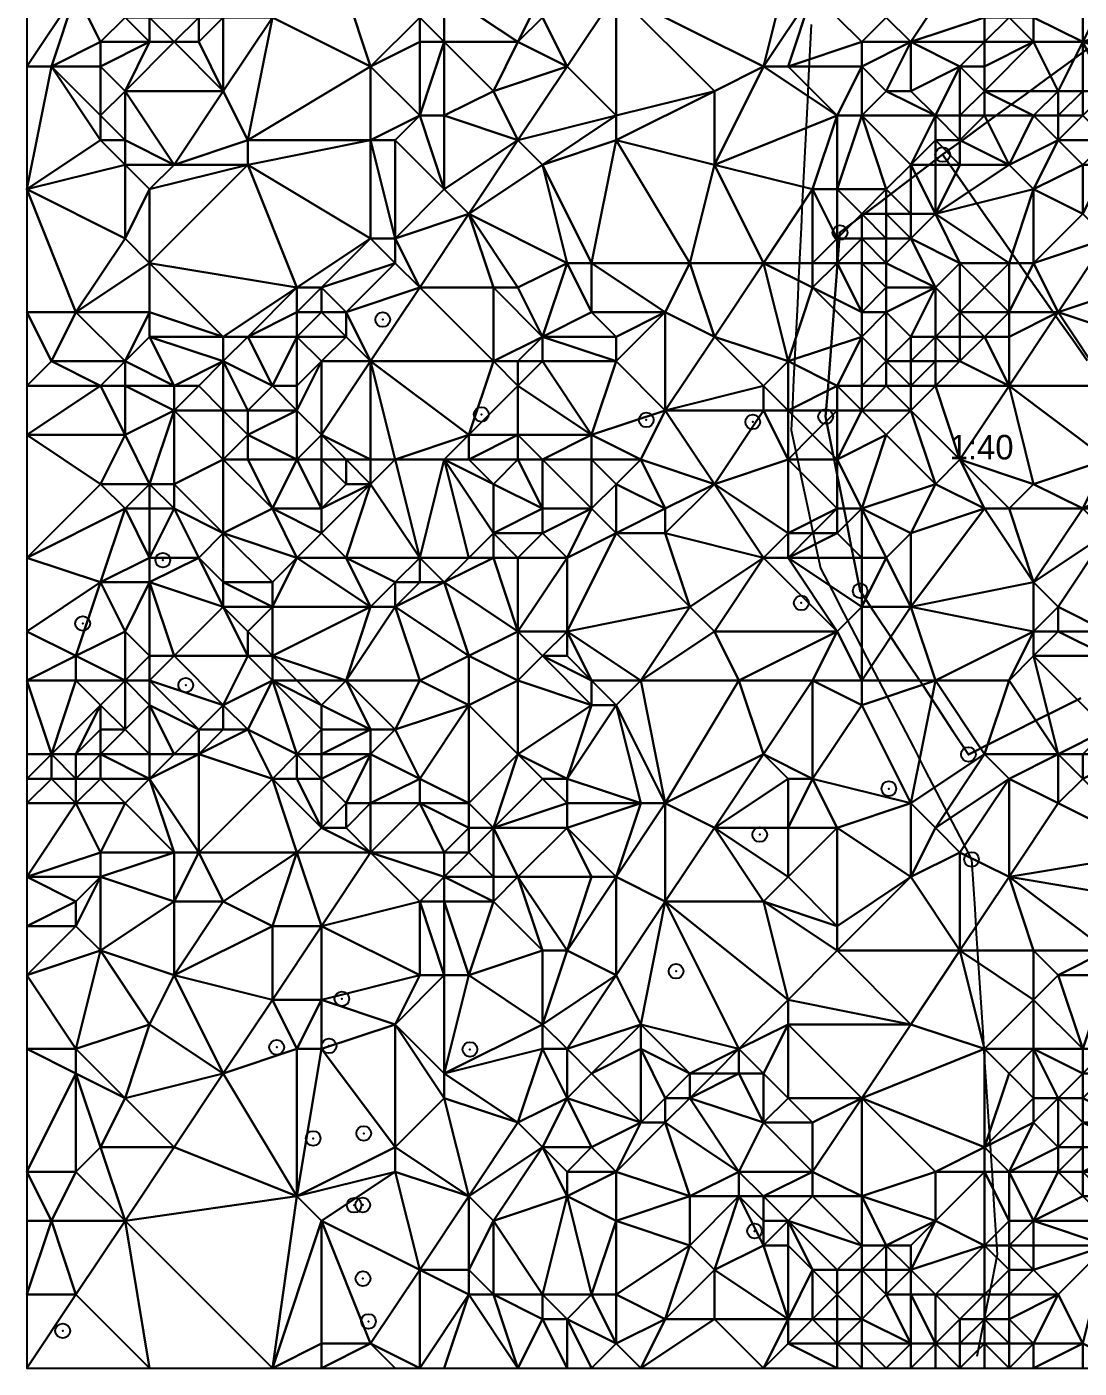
# Model space of a CAD drawing. Header units: metres. Extents: x 305150 to 305680, y 6404300 to 6404580.
# Drawn here: x 305150 to 305235.7, y 6404300 to 6404409.2 of the extents above; entities that cross this region are included whole.
import ezdxf

# ---------------------------------------------------------------- set-up
doc = ezdxf.new("R2010")
doc.units = ezdxf.units.M
for name, color, linetype in [('GRANSPUNKTER', 1, 'Continuous'), ('TERRANG', 8, 'Continuous'), ('TOMTBETECKNINGAR', 3, 'Continuous'), ('TOMTER_1945', 1, 'Continuous')]:
    doc.layers.add(name, color=color, linetype=linetype)

msp = doc.modelspace()

# ---------------------------------------------------------------- linework, layer by layer
at = {"layer": 'GRANSPUNKTER'}
for centre in [(305224.59, 6404398.83, 7.59), (305216.23, 6404392.48, 5.75), (305178.99, 6404385.39, 2.76), (305187.02, 6404377.67, 4.86), (305200.45, 6404377.22, 5.17), (305215.06, 6404377.49, 7.33), (305209.12, 6404377.06, 5.71), (305161.08, 6404365.8, 3.5), (305217.87, 6404363.3, 7.41), (305213.08, 6404362.32, 6.61), (305154.55, 6404360.64, 2.98), (305162.94, 6404355.62, 3.77), (305226.69, 6404349.98, 8.1), (305220.21, 6404347.19, 7.54), (305209.69, 6404343.45, 7.53), (305226.94, 6404341.43, 7.72), (305202.88, 6404332.32, 7.41), (305175.66, 6404330.08, 4.78), (305170.35, 6404326.13, 4.3), (305174.61, 6404326.24, 4.66), (305186.09, 6404325.96, 6.03), (305173.32, 6404318.71, 4.42), (305177.44, 6404319.12, 4.81), (305176.66, 6404313.27, 4.65), (305177.36, 6404313.29, 4.73), (305209.27, 6404311.17, 11.72), (305177.38, 6404307.29, 4.63), (305152.92, 6404303.04, 3.96), (305177.83, 6404303.81, 4.6)]:
    msp.add_circle(centre, 0.6, dxfattribs=at)
for p in [(305224.59, 6404398.83, 7.59), (305216.23, 6404392.48, 5.75), (305178.99, 6404385.39, 2.76), (305187.02, 6404377.67, 4.86), (305200.45, 6404377.22, 5.17), (305209.12, 6404377.06, 5.71), (305215.06, 6404377.49, 7.33), (305161.08, 6404365.8, 3.5), (305217.87, 6404363.3, 7.41), (305213.08, 6404362.32, 6.61), (305154.55, 6404360.64, 2.98), (305162.94, 6404355.62, 3.77), (305226.69, 6404349.98, 8.1), (305220.21, 6404347.19, 7.54), (305209.69, 6404343.45, 7.53), (305226.94, 6404341.43, 7.72), (305202.88, 6404332.32, 7.41), (305175.66, 6404330.08, 4.78), (305170.35, 6404326.13, 4.3), (305174.61, 6404326.24, 4.66), (305186.09, 6404325.96, 6.03), (305177.44, 6404319.12, 4.81), (305173.32, 6404318.71, 4.42), (305176.66, 6404313.27, 4.65), (305177.36, 6404313.29, 4.73), (305209.27, 6404311.17, 11.72), (305177.38, 6404307.29, 4.63), (305177.83, 6404303.81, 4.6), (305152.92, 6404303.04, 3.96)]:
    msp.add_point(p, dxfattribs=at)
at = {"layer": 'TOMTER_1945'}
for points in [[(305213.87, 6404409.41, 3.37), (305213.77, 6404407.34, 3.51), (305213.67, 6404405.28, 3.63), (305213.57, 6404403.22, 3.81), (305213.47, 6404401.15, 3.99), (305213.36, 6404399.09, 4.13), (305213.26, 6404397.03, 4.26), (305213.16, 6404394.96, 4.38), (305213.06, 6404392.9, 4.65), (305212.96, 6404390.84, 4.94), (305212.86, 6404388.77, 5.25), (305212.76, 6404386.71, 5.44), (305212.66, 6404384.64, 5.61), (305212.55, 6404382.58, 5.84), (305212.45, 6404380.52, 6.05), (305212.35, 6404378.45, 6.26), (305212.25, 6404376.39, 6.37), (305212.73, 6404374.14, 6.65), (305213.2, 6404371.9, 6.79), (305213.68, 6404369.65, 6.96), (305214.15, 6404367.41, 7.02), (305214.63, 6404365.16, 6.96), (305215.58, 6404363.33, 6.99), (305216.52, 6404361.51, 7.04), (305217.47, 6404359.68, 7.11), (305218.42, 6404357.86, 7.15), (305219.36, 6404356.03, 7.17), (305220.31, 6404354.21, 7.34), (305221.26, 6404352.38, 7.52), (305222.21, 6404350.56, 7.69), (305223.15, 6404348.73, 7.84), (305224.1, 6404346.91, 7.9), (305225.05, 6404345.08, 7.79), (305225.99, 6404343.26, 7.74), (305226.94, 6404341.43, 7.77), (305227.07, 6404339.42, 7.82), (305227.2, 6404337.41, 7.86), (305227.33, 6404335.4, 7.9), (305227.46, 6404333.38, 7.91), (305227.59, 6404331.37, 8), (305227.72, 6404329.36, 8.12), (305227.85, 6404327.35, 8.24), (305227.98, 6404325.34, 8.39), (305228.12, 6404323.33, 8.57), (305228.25, 6404321.32, 8.76), (305228.38, 6404319.31, 8.95), (305228.51, 6404317.29, 9.2), (305228.64, 6404315.28, 9.37), (305228.77, 6404313.27, 9.53), (305228.9, 6404311.26, 9.71), (305229.03, 6404309.25, 9.85), (305228.61, 6404307.18, 9.97), (305228.2, 6404305.11, 10.14), (305227.78, 6404303.04, 10.34), (305227.37, 6404300.96, 10.52)], [(305235.84, 6404354.57, 9.16), (305234.01, 6404353.65, 8.98), (305232.18, 6404352.73, 8.84), (305230.35, 6404351.82, 8.57), (305228.52, 6404350.9, 8.31), (305226.69, 6404349.98, 8.15), (305225.43, 6404351.88, 8), (305224.17, 6404353.79, 7.85), (305222.91, 6404355.69, 7.66), (305221.65, 6404357.59, 7.57), (305220.39, 6404359.49, 7.51), (305219.13, 6404361.4, 7.47), (305217.87, 6404363.3, 7.46), (305217.47, 6404365.33, 7.58), (305217.07, 6404367.35, 7.67), (305216.67, 6404369.38, 7.71), (305216.26, 6404371.41, 7.7), (305215.86, 6404373.44, 7.66), (305215.46, 6404375.46, 7.54), (305215.06, 6404377.49, 7.38), (305215.23, 6404379.63, 7.28), (305215.39, 6404381.77, 7.11), (305215.56, 6404383.91, 6.92), (305215.73, 6404386.06, 6.66), (305215.9, 6404388.2, 6.5), (305216.06, 6404390.34, 6.22), (305216.23, 6404392.48, 5.8), (305217.9, 6404393.75, 6.56), (305219.57, 6404395.02, 7), (305221.25, 6404396.29, 7.26), (305222.92, 6404397.56, 7.4), (305224.59, 6404398.83, 7.64), (305226.28, 6404400.06, 7.91), (305227.97, 6404401.3, 7.97), (305229.66, 6404402.53, 7.81), (305231.36, 6404403.76, 7.63), (305233.05, 6404405, 7.57), (305234.74, 6404406.23, 7.49), (305236.43, 6404407.46, 7.5)], [(305236.43, 6404407.46, 7.5), (305234.74, 6404406.23, 7.49), (305233.05, 6404405, 7.57), (305231.36, 6404403.76, 7.63), (305229.66, 6404402.53, 7.81), (305227.97, 6404401.3, 7.97), (305226.28, 6404400.06, 7.91), (305224.59, 6404398.83, 7.64), (305225.77, 6404397.15, 8.17), (305226.94, 6404395.47, 8.58), (305228.12, 6404393.8, 8.98), (305229.3, 6404392.12, 9.33), (305230.48, 6404390.44, 9.69), (305231.65, 6404388.76, 9.97), (305232.83, 6404387.08, 10.05), (305234.01, 6404385.4, 10.05), (305235.19, 6404383.73, 9.87), (305236.36, 6404382.05, 9.69)], [(305236.36, 6404382.05, 9.69), (305235.19, 6404383.73, 9.87), (305234.01, 6404385.4, 10.05), (305232.83, 6404387.08, 10.05), (305231.65, 6404388.76, 9.97), (305230.48, 6404390.44, 9.69), (305229.3, 6404392.12, 9.33), (305228.12, 6404393.8, 8.98), (305226.94, 6404395.47, 8.58), (305225.77, 6404397.15, 8.17), (305224.59, 6404398.83, 7.64), (305222.92, 6404397.56, 7.4), (305221.25, 6404396.29, 7.26), (305219.57, 6404395.02, 7), (305217.9, 6404393.75, 6.56), (305216.23, 6404392.48, 5.8), (305216.06, 6404390.34, 6.22), (305215.9, 6404388.2, 6.5), (305215.73, 6404386.06, 6.66), (305215.56, 6404383.91, 6.92), (305215.39, 6404381.77, 7.11), (305215.23, 6404379.63, 7.28), (305215.06, 6404377.49, 7.38), (305215.46, 6404375.46, 7.54), (305215.86, 6404373.44, 7.66), (305216.26, 6404371.41, 7.7), (305216.67, 6404369.38, 7.71), (305217.07, 6404367.35, 7.67), (305217.47, 6404365.33, 7.58), (305217.87, 6404363.3, 7.46), (305219.13, 6404361.4, 7.47), (305220.39, 6404359.49, 7.51), (305221.65, 6404357.59, 7.57), (305222.91, 6404355.69, 7.66), (305224.17, 6404353.79, 7.85), (305225.43, 6404351.88, 8), (305226.69, 6404349.98, 8.15), (305228.52, 6404350.9, 8.31), (305230.35, 6404351.82, 8.57), (305232.18, 6404352.73, 8.84), (305234.01, 6404353.65, 8.98), (305235.84, 6404354.57, 9.16)]]:
    msp.add_polyline3d(points, dxfattribs=at)

# ---------------------------------------------------------------- texts
at = {"layer": 'TOMTBETECKNINGAR'}
msp.add_text('1:40', height=2, dxfattribs=at).set_placement((305225.16, 6404374, 8.88))

# ---------------------------------------------------------------- meshes
at = {"layer": 'TERRANG'}
mesh = msp.add_polyface(dxfattribs=at)
corners = [(305190, 6404418, 2.42), (305184, 6404412, 3.06), (305192, 6404412, 2.45), (305182, 6404420, 3.04), (305202, 6404426, 1.15), (305198, 6404424, 2.27), (305202, 6404424, 1.57), (305184, 6404424, 3.04), (305190, 6404424, 2.5), (305178, 6404416, 2.99), (305198, 6404412, 2.6), (305194, 6404406, 2.39), (305198, 6404402, 2.96), (305196, 6404424, 2.41), (305198, 6404422, 2.52), (305192, 6404398, 2.3), (305186, 6404394, 2.15), (305194, 6404390, 3.17), (305182, 6404410, 3.15), (305184, 6404408, 3.07), (305182, 6404408, 3.04), (305178, 6404406, 2.33), (305190, 6404408, 2.44), (305188, 6404404, 2.3), (305198, 6404416, 2.4), (305190, 6404400, 2.22), (305184, 6404396, 1.94), (305198, 6404400, 3.01), (305196, 6404390, 3.35), (305204, 6404390, 3.78), (305206, 6404398, 3.7), (305180, 6404400, 1.91), (305180, 6404392, 1.79), (305192, 6404410, 2.41), (305202, 6404418, 2.27), (305202, 6404422, 1.97), (305184, 6404402, 2.12), (305210, 6404406, 3.25), (305206, 6404404, 3.24), (305212, 6404414, 2.86), (305182, 6404402, 2.07), (305206, 6404424, 1.69), (305178, 6404422, 2.82), (305182, 6404426, 2.88), (305178, 6404400, 1.83)]
mesh.append_faces([[corners[k] for k in face] for face in [(0, 1, 2), (1, 0, 3), (4, 5, 6), (0, 7, 3), (7, 0, 8), (9, 1, 3), (10, 11, 12), (5, 13, 14), (0, 13, 8), (14, 13, 0), (15, 16, 17), (9, 18, 1), (19, 18, 20), (18, 19, 1), (18, 21, 20), (11, 22, 23), (22, 19, 23), (1, 22, 2), (19, 22, 1), (24, 14, 0), (24, 0, 2), (10, 24, 2), (25, 11, 23), (25, 26, 16), (15, 25, 16), (15, 27, 12), (27, 15, 28), (27, 29, 30), (31, 32, 26), (26, 32, 16), (22, 33, 2), (33, 22, 11), (33, 10, 2), (10, 33, 11), (34, 24, 10), (34, 35, 14), (24, 34, 14), (36, 25, 23), (25, 36, 26), (19, 36, 23), (37, 38, 30), (38, 10, 12), (38, 37, 10), (37, 39, 10), (39, 34, 10), (21, 40, 20), (35, 41, 6), (34, 41, 35), (39, 41, 34), (42, 7, 43), (7, 42, 3), (25, 15, 12), (11, 25, 12), (35, 5, 14), (5, 35, 6), (27, 38, 12), (38, 27, 30), (40, 36, 19), (40, 19, 20), (31, 40, 44), (40, 31, 26), (36, 40, 26)]])
mesh = msp.add_polyface(dxfattribs=at)
corners = [(305222, 6404398, 6.97), (305224, 6404398, 7.58), (305224, 6404400, 7.29), (305216, 6404402, 4.04), (305206, 6404398, 3.7), (305214, 6404396, 4.32), (305220, 6404396, 6.78), (305218, 6404394, 6.5), (305220, 6404394, 7.61), (305222, 6404394, 8.26), (305228, 6404402, 7.86), (305226, 6404400, 7.84), (305230, 6404398, 8.4), (305226, 6404398, 8.01), (305210, 6404390, 4.39), (305216, 6404392, 5.71), (305216, 6404396, 4.89), (305224, 6404394, 8.47), (305226, 6404414, 5.01), (305220, 6404410, 4.03), (305222, 6404408, 4.68), (305214, 6404412, 3.15), (305218, 6404418, 3.18), (305210, 6404406, 3.25), (305218, 6404402, 4.53), (305222, 6404416, 3.9), (305224, 6404416, 4.3), (305230, 6404420, 4.98), (305220, 6404404, 4.8), (305222, 6404404, 5.57), (305218, 6404408, 3.89), (305212, 6404414, 2.86), (305226, 6404406, 6.6), (305228, 6404404, 7.47), (305228, 6404406, 7.15), (305218, 6404406, 4), (305212, 6404406, 3.36), (305226, 6404402, 7.55), (305228, 6404410, 6.5), (305230, 6404412, 6.47), (305224, 6404402, 6.93), (305228, 6404408, 6.9), (305220, 6404392, 8.25), (305222, 6404392, 8.65)]
mesh.append_faces([[corners[k] for k in face] for face in [(0, 1, 2), (3, 4, 5), (6, 7, 8), (9, 6, 8), (9, 0, 6), (10, 11, 12), (11, 13, 12), (4, 14, 5), (15, 16, 5), (7, 16, 15), (16, 7, 6), (16, 3, 5), (13, 17, 12), (17, 13, 1), (18, 19, 20), (21, 19, 22), (3, 23, 4), (0, 24, 6), (24, 16, 6), (16, 24, 3), (19, 25, 22), (25, 19, 18), (26, 18, 27), (26, 25, 18), (28, 29, 20), (19, 30, 20), (30, 19, 21), (31, 23, 21), (31, 21, 22), (32, 33, 34), (29, 32, 20), (35, 24, 28), (24, 35, 3), (35, 28, 20), (30, 35, 20), (23, 36, 21), (36, 30, 21), (36, 35, 30), (36, 23, 3), (35, 36, 3), (37, 11, 10), (33, 37, 10), (32, 37, 33), (38, 18, 20), (38, 39, 18), (40, 32, 29), (40, 37, 32), (41, 32, 34), (7, 42, 8), (13, 11, 2), (1, 13, 2), (0, 17, 1), (9, 17, 0), (43, 9, 8), (40, 24, 0), (40, 0, 2), (24, 40, 28), (40, 29, 28), (11, 40, 2), (37, 40, 11), (41, 38, 20), (32, 41, 20)]])
mesh = msp.add_polyface(dxfattribs=at)
corners = [(305232, 6404408, 7.3), (305234, 6404404, 7.61), (305236, 6404408, 7.32), (305240, 6404402, 9.78), (305240, 6404400, 10.34), (305242, 6404402, 10.28), (305234, 6404400, 8.53), (305236, 6404402, 8.3), (305234, 6404402, 7.93), (305232, 6404402, 7.87), (305228, 6404402, 7.86), (305230, 6404398, 8.4), (305242, 6404398, 10.58), (305238, 6404398, 10.36), (305238, 6404400, 9.91), (305236, 6404398, 9.93), (305232, 6404396, 9.04), (305238, 6404392, 10.58), (305236, 6404412, 6.53), (305238, 6404412, 6.76), (305238, 6404416, 6.27), (305244, 6404414, 7.44), (305238, 6404404, 8.15), (305236, 6404404, 7.76), (305236, 6404394, 10.35), (305224, 6404394, 8.47), (305246, 6404418, 7.17), (305228, 6404404, 7.47), (305244, 6404402, 10.39), (305242, 6404410, 7.76), (305232, 6404410, 7), (305226, 6404414, 5.01), (305230, 6404414, 6.03), (305230, 6404420, 4.98), (305230, 6404412, 6.47), (305230, 6404410, 6.92), (305228, 6404410, 6.5), (305242, 6404404, 9.54), (305228, 6404408, 6.9), (305228, 6404406, 7.15), (305242, 6404406, 8.47), (305244, 6404406, 8.57), (305242, 6404408, 7.94), (305244, 6404404, 9.71)]
mesh.append_faces([[corners[k] for k in face] for face in [(0, 1, 2), (3, 4, 5), (6, 7, 8), (9, 6, 8), (9, 10, 11), (6, 9, 11), (1, 9, 8), (12, 4, 13), (4, 12, 5), (4, 14, 13), (14, 15, 13), (14, 4, 3), (16, 15, 6), (16, 6, 11), (17, 12, 13), (18, 19, 20), (19, 21, 20), (19, 18, 2), (22, 23, 7), (1, 23, 2), (23, 22, 2), (16, 24, 15), (15, 24, 13), (24, 17, 13), (25, 16, 11), (21, 26, 20), (9, 27, 10), (12, 28, 5), (19, 29, 21), (30, 0, 2), (18, 30, 2), (31, 32, 33), (34, 32, 31), (33, 32, 20), (32, 18, 20), (35, 30, 34), (30, 35, 0), (36, 35, 34), (37, 22, 3), (37, 3, 5), (36, 38, 35), (38, 39, 0), (35, 38, 0), (37, 40, 22), (40, 41, 42), (15, 14, 6), (14, 7, 6), (14, 22, 7), (22, 14, 3), (7, 23, 8), (23, 1, 8), (27, 9, 1), (27, 1, 0), (39, 27, 0), (42, 29, 2), (29, 19, 2), (30, 32, 34), (32, 30, 18), (28, 37, 5), (40, 42, 2), (22, 40, 2), (40, 37, 43)]])
mesh = msp.add_polyface(dxfattribs=at)
corners = [(305156, 6404402, 0.07), (305156, 6404400), (305158, 6404400, 0.03), (305150, 6404406), (305154, 6404412), (305150, 6404416), (305158, 6404398), (305150, 6404396), (305158, 6404392), (305160, 6404396, 0.01), (305156, 6404414), (305158, 6404410, 1.2), (305156, 6404406, 0.78), (305152, 6404406, 0), (305158, 6404404, 0.68), (305162, 6404398, 0.35), (305168, 6404414, 1.51), (305170, 6404410, 1.84), (305174, 6404416, 2.66), (305156, 6404408, 0.88), (305160, 6404408, 1.44), (305168, 6404398, 0.93), (305168, 6404400, 0.99), (305178, 6404400, 1.83), (305178, 6404392, 1.67), (305166, 6404404, 1.09), (305178, 6404406, 2.33), (305164, 6404410, 1.74), (305166, 6404410, 1.78), (305166, 6404414, 1.31), (305164, 6404408, 1.64), (305162, 6404412, 1.48), (305162, 6404408, 1.56), (305176, 6404412, 2.74), (305182, 6404410, 3.15), (305178, 6404416, 2.99), (305160, 6404410, 1.49), (305160, 6404412, 1.25), (305162, 6404418), (305160, 6404390), (305180, 6404392, 1.79), (305180, 6404400, 1.91), (305182, 6404402, 2.07)]
mesh.append_faces([[corners[k] for k in face] for face in [(0, 1, 2), (3, 4, 5), (6, 1, 7), (8, 6, 7), (9, 6, 8), (1, 6, 2), (4, 10, 5), (10, 4, 11), (12, 13, 0), (13, 4, 3), (14, 0, 2), (14, 12, 0), (15, 14, 2), (6, 15, 2), (15, 6, 9), (16, 17, 18), (13, 19, 4), (19, 13, 12), (4, 19, 11), (14, 20, 12), (20, 19, 12), (19, 20, 11), (15, 21, 22), (23, 21, 24), (21, 23, 22), (17, 25, 22), (25, 15, 22), (15, 25, 14), (23, 26, 22), (26, 17, 22), (27, 28, 29), (16, 28, 17), (28, 16, 29), (28, 27, 30), (25, 28, 30), (28, 25, 17), (31, 27, 29), (27, 32, 30), (32, 20, 14), (25, 32, 14), (32, 25, 30), (33, 34, 35), (34, 33, 26), (17, 33, 18), (26, 33, 17), (20, 36, 11), (32, 36, 20), (37, 10, 11), (37, 36, 31), (36, 37, 11), (37, 31, 38), (13, 3, 7), (1, 13, 7), (13, 1, 0), (21, 15, 9), (21, 9, 39), (40, 41, 23), (40, 23, 24), (31, 36, 27), (36, 32, 27), (42, 26, 23)]])
mesh = msp.add_polyface(dxfattribs=at)
corners = [(305216, 6404392, 5.71), (305214, 6404396, 4.32), (305214, 6404390, 5.23), (305218, 6404394, 6.5), (305218, 6404392, 7.17), (305210, 6404390, 4.39), (305204, 6404390, 3.78), (305206, 6404398, 3.7), (305206, 6404384, 4.56), (305216, 6404390, 6.21), (305196, 6404390, 3.35), (305192, 6404398, 2.3), (305194, 6404390, 3.17), (305200, 6404374, 5.5), (305196, 6404376, 5.44), (305196, 6404374, 5.65), (305212, 6404382, 5.64), (305196, 6404386, 4.31), (305202, 6404386, 4.13), (305198, 6404384, 4.66), (305198, 6404382, 4.94), (305202, 6404378, 5.04), (305206, 6404372, 5.99), (305218, 6404386, 7.82), (305218, 6404390, 7.55), (305216, 6404378, 7.64), (305216, 6404374, 7.66), (305218, 6404378, 7.97), (305214, 6404376, 7.06), (305212, 6404374, 6.36), (305198, 6404400, 3.01), (305198, 6404372, 5.96), (305192, 6404382, 5.28), (305210, 6404378, 5.68), (305214, 6404388, 5.57), (305218, 6404384, 7.91), (305216, 6404380, 7.49), (305218, 6404380, 8.03), (305210, 6404380, 5.47), (305190, 6404380, 5.39), (305212, 6404378, 6.12), (305190, 6404376, 5.29), (305216, 6404370, 7.59), (305192, 6404370, 6.66), (305192, 6404374, 5.66), (305190, 6404374, 5.49), (305192, 6404384, 4.72), (305190, 6404388, 3.11), (305196, 6404370, 6.58)]
mesh.append_faces([[corners[k] for k in face] for face in [(0, 1, 2), (3, 0, 4), (1, 5, 2), (6, 5, 7), (8, 5, 6), (9, 0, 2), (10, 11, 12), (13, 14, 15), (16, 5, 8), (17, 10, 12), (18, 8, 6), (10, 18, 6), (17, 18, 10), (18, 17, 19), (18, 19, 20), (21, 13, 22), (21, 18, 20), (18, 21, 8), (14, 21, 20), (21, 14, 13), (9, 23, 24), (25, 26, 27), (26, 25, 28), (29, 26, 28), (30, 10, 6), (31, 13, 15), (32, 14, 20), (29, 33, 22), (33, 21, 22), (34, 9, 2), (34, 23, 9), (5, 34, 2), (16, 34, 5), (35, 34, 16), (34, 35, 23), (35, 36, 37), (36, 35, 16), (38, 16, 8), (21, 38, 8), (33, 38, 21), (32, 39, 14), (25, 40, 28), (40, 36, 16), (36, 40, 25), (40, 38, 33), (38, 40, 16), (40, 29, 28), (40, 33, 29), (39, 41, 14), (42, 26, 29), (43, 44, 45), (14, 44, 15), (41, 44, 14), (9, 24, 4), (0, 9, 4), (36, 25, 27), (17, 46, 19), (19, 46, 20), (46, 32, 20), (46, 17, 12), (47, 46, 12), (44, 48, 15)]])
mesh = msp.add_polyface(dxfattribs=at)
corners = [(305156, 6404372, 1.25), (305150, 6404376, 0.67), (305150, 6404366, 2.5), (305150, 6404380, 0.1), (305156, 6404380, 0.02), (305158, 6404376, 0.65), (305160, 6404396, 0.01), (305158, 6404392), (305160, 6404390), (305158, 6404380, 0.13), (305162, 6404378, 0.84), (305150, 6404386), (305154, 6404386), (305150, 6404396), (305166, 6404384, 0.68), (305172, 6404388, 1.22), (305172, 6404374, 4.21), (305168, 6404374, 3.79), (305170, 6404370, 5.33), (305158, 6404382), (305168, 6404398, 0.93), (305160, 6404386), (305160, 6404384), (305152, 6404382), (305162, 6404380, 0.55), (305168, 6404384, 0.98), (305166, 6404374, 3.28), (305166, 6404378, 2.32), (305172, 6404386, 1.34), (305172, 6404384, 1.87), (305168, 6404376, 3.4), (305172, 6404378, 3.71), (305164, 6404380, 0.94), (305170, 6404380, 3), (305172, 6404380, 3.36), (305162, 6404372, 2.17), (305168, 6404378, 3), (305158, 6404370, 1.8), (305160, 6404372, 1.6), (305160, 6404370, 2.11), (305166, 6404382, 0.95), (305166, 6404368, 4.96), (305162, 6404370, 2.72)]
mesh.append_faces([[corners[k] for k in face] for face in [(0, 1, 2), (3, 1, 4), (1, 5, 4), (5, 1, 0), (6, 7, 8), (5, 9, 4), (9, 5, 10), (11, 12, 13), (12, 7, 13), (7, 12, 8), (14, 15, 8), (16, 17, 18), (9, 19, 4), (15, 20, 8), (12, 21, 8), (21, 14, 8), (14, 21, 22), (23, 11, 3), (23, 12, 11), (23, 3, 4), (24, 9, 10), (24, 19, 9), (19, 24, 22), (14, 25, 15), (26, 27, 10), (25, 28, 15), (29, 28, 25), (30, 16, 31), (16, 30, 17), (30, 26, 17), (26, 30, 27), (32, 24, 10), (27, 32, 10), (33, 29, 25), (33, 34, 29), (34, 33, 31), (35, 26, 10), (30, 36, 27), (36, 30, 31), (33, 36, 31), (37, 38, 0), (38, 5, 0), (39, 38, 37), (40, 25, 14), (40, 32, 27), (40, 33, 25), (40, 36, 33), (36, 40, 27), (21, 19, 22), (19, 21, 12), (23, 19, 12), (19, 23, 4), (26, 41, 18), (17, 26, 18), (26, 35, 41), (35, 38, 42), (38, 39, 42), (5, 38, 10), (38, 35, 10), (24, 40, 22), (40, 14, 22), (32, 40, 24)]])
mesh = msp.add_polyface(dxfattribs=at)
corners = [(305174, 6404370, 5.62), (305172, 6404374, 4.21), (305170, 6404370, 5.33), (305188, 6404388, 2.96), (305186, 6404394, 2.15), (305182, 6404388, 2.55), (305168, 6404398, 0.93), (305172, 6404388, 1.22), (305178, 6404392, 1.67), (305180, 6404390, 1.94), (305176, 6404386, 2.12), (305174, 6404388, 1.46), (305174, 6404386, 1.72), (305190, 6404388, 3.11), (305194, 6404390, 3.17), (305188, 6404382, 4.95), (305180, 6404392, 1.79), (305174, 6404376, 4.02), (305172, 6404378, 3.71), (305192, 6404382, 5.28), (305192, 6404384, 4.72), (305190, 6404382, 5.2), (305178, 6404382, 3.5), (305172, 6404386, 1.34), (305172, 6404384, 1.87), (305190, 6404380, 5.39), (305174, 6404374, 4.27), (305176, 6404372, 4.88), (305178, 6404372, 4.9), (305182, 6404366, 7.63), (305180, 6404374, 4.42), (305172, 6404380, 3.36), (305174, 6404382, 3.09), (305188, 6404372, 5.65), (305192, 6404370, 6.66), (305190, 6404374, 5.49), (305178, 6404374, 4.33), (305176, 6404384, 2.78), (305186, 6404376, 4.7), (305190, 6404376, 5.29), (305192, 6404374, 5.66), (305176, 6404374, 4.31), (305184, 6404374, 4.68), (305188, 6404368, 6.81), (305186, 6404374, 4.91)]
mesh.append_faces([[corners[k] for k in face] for face in [(0, 1, 2), (3, 4, 5), (6, 7, 8), (9, 10, 5), (10, 11, 12), (7, 11, 8), (4, 13, 14), (3, 13, 4), (15, 3, 5), (9, 16, 8), (4, 16, 5), (16, 9, 5), (1, 17, 18), (19, 20, 21), (10, 22, 5), (22, 15, 5), (23, 24, 12), (15, 25, 21), (25, 19, 21), (26, 17, 1), (27, 26, 0), (26, 1, 0), (28, 29, 30), (31, 32, 24), (22, 32, 17), (33, 34, 35), (36, 28, 30), (22, 36, 30), (36, 22, 17), (37, 10, 12), (37, 22, 10), (37, 32, 22), (38, 22, 30), (22, 38, 15), (38, 25, 15), (38, 39, 25), (40, 39, 35), (26, 41, 17), (41, 36, 17), (41, 26, 27), (42, 38, 30), (29, 42, 30), (33, 42, 43), (44, 42, 33), (42, 44, 38), (44, 33, 35), (9, 11, 10), (11, 9, 8), (20, 13, 3), (20, 15, 21), (15, 20, 3), (23, 11, 7), (11, 23, 12), (28, 27, 0), (32, 31, 18), (17, 32, 18), (32, 37, 24), (24, 37, 12), (28, 41, 27), (36, 41, 28), (38, 44, 39), (39, 44, 35)]])
mesh = msp.add_polyface(dxfattribs=at)
corners = [(305234, 6404386, 10.05), (305230, 6404380, 9.63), (305238, 6404380, 9.42), (305238, 6404392, 10.58), (305240, 6404388, 10.56), (305232, 6404390, 9.85), (305220, 6404382, 8.8), (305218, 6404380, 8.03), (305220, 6404380, 8.65), (305240, 6404380, 9.35), (305240, 6404384, 9.84), (305236, 6404394, 10.35), (305232, 6404396, 9.04), (305228, 6404388, 9.8), (305230, 6404390, 9.65), (305226, 6404390, 9.04), (305230, 6404384, 10.04), (305228, 6404384, 10.13), (305224, 6404394, 8.47), (305230, 6404386, 10.07), (305222, 6404380, 9.28), (305222, 6404378, 8.78), (305224, 6404380, 9.62), (305222, 6404382, 9.56), (305222, 6404384, 9.51), (305218, 6404384, 7.91), (305220, 6404388, 8.54), (305220, 6404390, 8.49), (305218, 6404390, 7.55), (305218, 6404386, 7.82), (305224, 6404388, 9.13), (305222, 6404392, 8.65), (305222, 6404394, 8.26), (305220, 6404392, 8.25), (305226, 6404386, 10.01), (305226, 6404384, 10.2), (305220, 6404386, 8.61), (305224, 6404384, 10.03), (305226, 6404382, 10.03), (305224, 6404382, 9.96), (305218, 6404394, 6.5), (305218, 6404392, 7.17), (305216, 6404380, 7.49), (305218, 6404378, 7.97), (305220, 6404394, 7.61)]
mesh.append_faces([[corners[k] for k in face] for face in [(0, 1, 2), (3, 0, 4), (0, 3, 5), (6, 7, 8), (9, 10, 2), (0, 10, 4), (10, 0, 2), (11, 12, 5), (3, 11, 5), (13, 14, 15), (12, 14, 5), (1, 16, 17), (0, 16, 1), (18, 14, 12), (14, 18, 15), (14, 19, 5), (19, 0, 5), (19, 14, 13), (19, 16, 0), (16, 19, 17), (20, 21, 22), (23, 24, 6), (6, 25, 7), (26, 27, 28), (29, 26, 28), (27, 26, 30), (31, 30, 15), (18, 31, 15), (31, 18, 32), (31, 27, 30), (27, 31, 33), (34, 35, 17), (36, 24, 30), (26, 36, 30), (36, 26, 29), (25, 36, 29), (34, 37, 35), (37, 34, 30), (24, 37, 30), (38, 22, 1), (38, 1, 17), (35, 38, 17), (38, 39, 22), (33, 40, 41), (27, 33, 41), (28, 27, 41), (20, 23, 6), (20, 6, 8), (42, 43, 7), (33, 31, 44), (34, 19, 13), (19, 34, 17), (34, 13, 15), (30, 34, 15), (20, 39, 23), (39, 20, 22), (36, 25, 6), (24, 36, 6), (39, 37, 23), (37, 24, 23), (38, 37, 39), (37, 38, 35)]])
mesh = msp.add_polyface(dxfattribs=at)
corners = [(305230, 6404380, 9.63), (305226, 6404374, 8.41), (305232, 6404372, 8.72), (305224, 6404356, 7.75), (305218, 6404354, 6.98), (305222, 6404346, 7.73), (305228, 6404350, 8.21), (305218, 6404356, 6.93), (305238, 6404368, 9.31), (305236, 6404370, 9.22), (305232, 6404364, 8.16), (305224, 6404380, 9.62), (305242, 6404358, 9.44), (305238, 6404360, 9.1), (305238, 6404358, 9.21), (305218, 6404380, 8.03), (305218, 6404378, 7.97), (305220, 6404380, 8.65), (305230, 6404370, 8.18), (305228, 6404370, 8.03), (305222, 6404362, 7.83), (305232, 6404360, 8.16), (305238, 6404374, 9.58), (305238, 6404380, 9.42), (305222, 6404378, 8.78), (305216, 6404374, 7.66), (305220, 6404376, 8.06), (305218, 6404362, 7.31), (305234, 6404362, 8.29), (305238, 6404352, 9.63), (305232, 6404358, 8.27), (305234, 6404350, 9.24), (305222, 6404380, 9.28), (305222, 6404368, 7.99), (305236, 6404350, 9.62), (305240, 6404350, 10.11), (305230, 6404356, 8.24), (305234, 6404360, 8.32), (305240, 6404370, 9.47), (305224, 6404372, 8.06), (305240, 6404372, 9.55), (305240, 6404374, 9.54), (305218, 6404370, 7.89), (305220, 6404366, 7.9), (305218, 6404366, 7.72)]
mesh.append_faces([[corners[k] for k in face] for face in [(0, 1, 2), (3, 4, 5), (6, 3, 5), (4, 3, 7), (8, 9, 10), (0, 11, 1), (12, 13, 14), (15, 16, 17), (18, 19, 10), (9, 18, 10), (18, 9, 2), (3, 20, 7), (19, 20, 10), (20, 21, 10), (21, 20, 3), (9, 22, 2), (22, 0, 2), (0, 22, 23), (11, 24, 1), (16, 25, 26), (20, 27, 7), (21, 28, 10), (28, 8, 10), (28, 13, 8), (29, 12, 14), (30, 29, 14), (29, 30, 31), (24, 32, 17), (33, 20, 19), (29, 34, 35), (34, 29, 31), (31, 36, 6), (30, 36, 31), (36, 3, 6), (36, 30, 21), (36, 21, 3), (28, 37, 13), (13, 37, 14), (37, 28, 21), (30, 37, 21), (37, 30, 14), (38, 9, 8), (39, 19, 1), (39, 33, 19), (40, 41, 22), (40, 22, 9), (38, 40, 9), (42, 39, 26), (25, 42, 26), (39, 42, 33), (43, 27, 20), (43, 44, 27), (33, 43, 20), (42, 43, 33), (43, 42, 44), (19, 18, 1), (1, 18, 2), (24, 16, 26), (16, 24, 17), (22, 41, 23), (39, 24, 26), (24, 39, 1)]])
mesh = msp.add_polyface(dxfattribs=at)
corners = [(305174, 6404352, 6.07), (305178, 6404352, 7.04), (305174, 6404354, 6.74), (305186, 6404354, 7.81), (305190, 6404350, 6.92), (305190, 6404356, 8.17), (305170, 6404362, 6.87), (305172, 6404366, 6.68), (305170, 6404364, 6.74), (305176, 6404356, 7.42), (305172, 6404356, 6.74), (305180, 6404352, 7.2), (305178, 6404350, 6.48), (305182, 6404348, 6.08), (305182, 6404356, 8.02), (305186, 6404358, 8.3), (305180, 6404362, 7.99), (305184, 6404364, 8.07), (305170, 6404358, 6.66), (305168, 6404360, 6.42), (305174, 6404368, 6.34), (305176, 6404366, 7.05), (305170, 6404370, 5.33), (305174, 6404370, 5.62), (305172, 6404350, 4.64), (305174, 6404350, 5.26), (305168, 6404352, 4.26), (305170, 6404348, 4.16), (305190, 6404360, 8.23), (305188, 6404366, 7.45), (305190, 6404366, 7.39), (305188, 6404368, 6.81), (305192, 6404368, 7.03), (305170, 6404356, 6.23), (305168, 6404358, 6.16), (305182, 6404366, 7.63), (305182, 6404364, 8.01), (305192, 6404358, 8.21), (305186, 6404366, 7.58), (305178, 6404372, 4.9), (305178, 6404362, 7.78), (305180, 6404364, 7.86), (305192, 6404370, 6.66), (305188, 6404372, 5.65), (305184, 6404374, 4.68), (305166, 6404364, 5.73), (305166, 6404368, 4.96)]
mesh.append_faces([[corners[k] for k in face] for face in [(0, 1, 2), (3, 4, 5), (6, 7, 8), (1, 9, 2), (9, 10, 2), (11, 1, 12), (3, 11, 13), (11, 3, 14), (15, 3, 5), (3, 15, 14), (15, 16, 14), (16, 15, 17), (18, 6, 19), (20, 7, 21), (7, 20, 22), (20, 23, 22), (0, 24, 25), (24, 26, 27), (28, 15, 5), (15, 28, 17), (29, 30, 31), (28, 29, 17), (29, 28, 30), (30, 32, 31), (33, 18, 34), (18, 33, 10), (35, 36, 17), (36, 16, 17), (37, 28, 5), (38, 35, 17), (29, 38, 17), (38, 29, 31), (35, 39, 21), (40, 41, 21), (16, 41, 40), (41, 35, 21), (41, 36, 35), (36, 41, 16), (42, 43, 31), (32, 42, 31), (38, 44, 35), (44, 38, 31), (1, 0, 25), (1, 25, 12), (6, 8, 45), (7, 6, 40), (7, 40, 21), (7, 46, 8), (46, 7, 22), (11, 9, 1), (9, 11, 14), (9, 16, 40), (16, 9, 14), (18, 9, 40), (6, 18, 40), (9, 18, 10), (33, 24, 0), (10, 33, 2), (33, 0, 2), (24, 33, 26), (20, 39, 23), (39, 20, 21)]])
mesh = msp.add_polyface(dxfattribs=at)
corners = [(305216, 6404360, 6.79), (305214, 6404356, 6.86), (305218, 6404356, 6.93), (305218, 6404354, 6.98), (305214, 6404348, 7.06), (305208, 6404356, 6.99), (305210, 6404350, 7.02), (305200, 6404356, 7.29), (305206, 6404360, 6.7), (305202, 6404346, 7.49), (305198, 6404354, 7.35), (305204, 6404362, 6.67), (305194, 6404360, 7.86), (305206, 6404372, 5.99), (305200, 6404374, 5.5), (305202, 6404370, 6.05), (305196, 6404354, 7.37), (305194, 6404348, 6.9), (305210, 6404366, 6.34), (305198, 6404368, 6.67), (305190, 6404350, 6.92), (305190, 6404356, 8.17), (305218, 6404362, 7.31), (305212, 6404366, 6.44), (305196, 6404356, 7.48), (305212, 6404368, 6.44), (305214, 6404368, 6.86), (305212, 6404374, 6.36), (305202, 6404368, 6.26), (305198, 6404372, 5.96), (305194, 6404358, 7.94), (305218, 6404366, 7.72), (305192, 6404358, 8.21), (305190, 6404360, 8.23), (305194, 6404366, 7.11), (305192, 6404368, 7.03), (305190, 6404366, 7.39), (305196, 6404370, 6.58), (305196, 6404374, 5.65), (305192, 6404370, 6.66), (305216, 6404370, 7.59), (305218, 6404370, 7.89), (305216, 6404374, 7.66), (305216, 6404368, 7.48), (305192, 6404374, 5.66)]
mesh.append_faces([[corners[k] for k in face] for face in [(0, 1, 2), (1, 3, 2), (4, 3, 1), (5, 6, 1), (6, 4, 1), (7, 5, 8), (9, 7, 10), (9, 6, 5), (7, 9, 5), (11, 7, 8), (11, 12, 7), (13, 14, 15), (16, 17, 10), (18, 11, 8), (19, 12, 11), (20, 16, 21), (16, 20, 17), (22, 0, 2), (0, 22, 23), (12, 24, 7), (7, 24, 10), (24, 16, 10), (25, 18, 23), (26, 25, 23), (25, 27, 13), (18, 25, 13), (19, 28, 15), (28, 19, 11), (18, 28, 11), (28, 13, 15), (28, 18, 13), (14, 29, 15), (29, 19, 15), (30, 24, 12), (22, 31, 23), (32, 30, 12), (33, 32, 12), (19, 34, 12), (34, 35, 36), (29, 37, 19), (37, 34, 19), (34, 37, 35), (37, 29, 38), (37, 39, 35), (40, 41, 42), (41, 43, 31), (40, 43, 41), (43, 40, 26), (0, 5, 1), (5, 0, 8), (0, 18, 8), (18, 0, 23), (24, 32, 16), (16, 32, 21), (30, 32, 24), (33, 34, 36), (34, 33, 12), (40, 25, 26), (25, 40, 27), (44, 39, 37), (31, 43, 23), (43, 26, 23)]])
mesh = msp.add_polyface(dxfattribs=at)
corners = [(305150, 6404360, 2.96), (305156, 6404364, 2.73), (305150, 6404366, 2.5), (305160, 6404366, 3.05), (305160, 6404364, 3.22), (305164, 6404366, 4.67), (305166, 6404362, 5.81), (305162, 6404358, 3.62), (305166, 6404364, 5.73), (305166, 6404368, 4.96), (305170, 6404364, 6.74), (305170, 6404362, 6.87), (305168, 6404360, 6.42), (305166, 6404354, 4.17), (305164, 6404352, 3.73), (305166, 6404352, 3.91), (305168, 6404358, 6.16), (305162, 6404370, 2.72), (305164, 6404350, 3.77), (305168, 6404352, 4.26), (305152, 6404350, 5.84), (305150, 6404356, 3.96), (305150, 6404350, 5.85), (305154, 6404356, 3.58), (305158, 6404360, 3.09), (305170, 6404358, 6.66), (305158, 6404370, 1.8), (305162, 6404350, 3.76), (305160, 6404354, 3.55), (305160, 6404350, 3.94), (305156, 6404350, 5.21), (305156, 6404352, 4.47), (305154, 6404350, 5.69), (305156, 6404354, 3.84), (305158, 6404356, 3.39), (305160, 6404356, 3.42), (305154, 6404358, 3.19), (305170, 6404356, 6.23), (305160, 6404370, 2.11), (305158, 6404352, 3.95), (305160, 6404358, 3.31), (305170, 6404348, 4.16), (305156, 6404372, 1.25), (305162, 6404372, 2.17)]
mesh.append_faces([[corners[k] for k in face] for face in [(0, 1, 2), (3, 4, 5), (4, 3, 1), (6, 4, 7), (8, 9, 5), (10, 9, 8), (11, 6, 12), (13, 14, 15), (13, 16, 7), (17, 3, 5), (9, 17, 5), (14, 18, 15), (19, 13, 15), (20, 21, 22), (21, 20, 23), (24, 4, 1), (16, 25, 12), (3, 26, 1), (27, 18, 14), (28, 27, 14), (27, 28, 29), (30, 31, 32), (33, 34, 23), (28, 35, 34), (34, 36, 23), (24, 36, 34), (21, 36, 0), (36, 21, 23), (0, 36, 1), (36, 24, 1), (19, 37, 13), (13, 37, 16), (17, 38, 3), (38, 26, 3), (39, 30, 29), (30, 39, 31), (28, 39, 29), (39, 33, 31), (40, 35, 7), (40, 24, 34), (35, 40, 34), (6, 8, 5), (4, 6, 5), (6, 16, 12), (16, 6, 7), (6, 11, 8), (18, 19, 15), (19, 18, 41), (1, 26, 2), (26, 42, 2), (31, 33, 32), (20, 33, 23), (33, 20, 32), (13, 35, 14), (35, 13, 7), (35, 28, 14), (33, 39, 34), (39, 28, 34), (24, 40, 4), (4, 40, 7), (43, 17, 9)]])
mesh = msp.add_polyface(dxfattribs=at)
corners = [(305198, 6404340, 7.32), (305198, 6404332, 7.22), (305202, 6404338, 7.41), (305194, 6404344, 6.75), (305200, 6404346, 7.45), (305196, 6404340, 7.18), (305194, 6404334, 7.05), (305186, 6404332, 6.16), (305192, 6404328, 7.1), (305192, 6404334, 6.87), (305184, 6404324, 5.62), (305192, 6404326, 7.08), (305194, 6404326, 7.23), (305206, 6404344, 7.52), (305202, 6404346, 7.49), (305198, 6404354, 7.35), (305194, 6404348, 6.9), (305190, 6404340, 5.98), (305188, 6404344, 5.67), (305184, 6404332, 5.92), (305184, 6404338, 5.2), (305182, 6404332, 5.68), (305180, 6404328, 5.43), (305200, 6404328, 7.26), (305204, 6404324, 8.33), (305200, 6404326, 7.52), (305194, 6404346, 6.77), (305192, 6404348, 6.73), (305186, 6404346, 5.72), (305186, 6404354, 7.81), (305182, 6404348, 6.08), (305188, 6404340, 5.53), (305190, 6404350, 6.92), (305182, 6404346, 5.48), (305186, 6404344, 5.37), (305184, 6404342, 5.05), (305184, 6404340, 5.05), (305182, 6404338, 5.07), (305188, 6404338, 5.68), (305186, 6404342, 5.22), (305184, 6404322, 5.54), (305196, 6404324, 7.44), (305178, 6404342, 4.8)]
mesh.append_faces([[corners[k] for k in face] for face in [(0, 1, 2), (3, 0, 4), (0, 3, 5), (0, 6, 1), (6, 0, 5), (7, 8, 9), (8, 6, 9), (8, 10, 11), (10, 8, 7), (6, 8, 1), (8, 12, 1), (12, 8, 11), (13, 14, 2), (0, 14, 4), (14, 0, 2), (14, 15, 4), (15, 16, 4), (3, 17, 5), (18, 17, 3), (19, 7, 20), (19, 21, 22), (10, 19, 22), (19, 10, 7), (12, 23, 1), (1, 23, 2), (24, 23, 25), (26, 16, 27), (26, 3, 4), (16, 26, 4), (28, 29, 30), (31, 17, 18), (28, 32, 29), (16, 32, 27), (33, 28, 30), (28, 34, 18), (34, 33, 35), (33, 34, 28), (36, 37, 20), (7, 38, 20), (38, 7, 9), (17, 38, 9), (31, 38, 17), (36, 39, 35), (39, 36, 31), (39, 34, 35), (39, 31, 18), (34, 39, 18), (6, 17, 9), (17, 6, 5), (21, 19, 37), (37, 19, 20), (40, 10, 22), (23, 12, 41), (23, 41, 25), (18, 26, 27), (26, 18, 3), (32, 18, 27), (32, 28, 18), (36, 35, 42), (37, 36, 42), (36, 38, 31), (38, 36, 20)]])
mesh = msp.add_polyface(dxfattribs=at)
corners = [(305216, 6404334, 7.3), (305216, 6404336, 7.29), (305210, 6404338, 7.61), (305222, 6404328, 7.83), (305226, 6404334, 7.66), (305228, 6404326, 8.28), (305218, 6404322, 8.44), (305218, 6404314, 9.13), (305224, 6404316, 8.97), (305206, 6404344, 7.52), (305202, 6404338, 7.41), (305212, 6404340, 7.63), (305216, 6404344, 7.64), (305218, 6404354, 6.98), (305214, 6404348, 7.06), (305222, 6404346, 7.73), (305222, 6404340, 7.31), (305226, 6404342, 7.57), (305212, 6404328, 7.49), (305210, 6404350, 7.02), (305212, 6404348, 7.05), (305212, 6404344, 7.52), (305224, 6404344, 7.58), (305228, 6404350, 8.21), (305230, 6404348, 8.49), (305212, 6404330, 7.37), (305210, 6404320, 8.67), (305210, 6404324, 7.79), (305208, 6404324, 7.88), (305202, 6404346, 7.49), (305214, 6404316, 9.19), (305214, 6404320, 8.45), (305208, 6404326, 7.59), (305206, 6404324, 8.09), (305200, 6404328, 7.26), (305212, 6404322, 8.06), (305204, 6404324, 8.33), (305204, 6404322, 8.98), (305202, 6404322, 9.03), (305204, 6404314, 11.02), (305208, 6404316, 10.26), (305202, 6404320, 9.5), (305228, 6404316, 9.13), (305228, 6404318, 8.96), (305210, 6404314, 10.79)]
mesh.append_faces([[corners[k] for k in face] for face in [(0, 1, 2), (0, 3, 4), (3, 5, 4), (3, 6, 5), (6, 7, 8), (9, 10, 2), (1, 11, 2), (12, 11, 1), (11, 9, 2), (13, 14, 15), (14, 12, 15), (12, 16, 15), (16, 12, 1), (17, 16, 4), (18, 6, 3), (19, 9, 20), (14, 19, 20), (21, 11, 12), (21, 14, 20), (14, 21, 12), (9, 21, 20), (11, 21, 9), (16, 22, 15), (22, 16, 17), (22, 23, 15), (24, 22, 17), (25, 0, 2), (10, 25, 2), (26, 27, 28), (19, 29, 9), (26, 30, 31), (32, 33, 28), (25, 32, 18), (32, 27, 18), (27, 32, 28), (32, 25, 10), (34, 32, 10), (18, 35, 6), (6, 35, 31), (27, 35, 18), (35, 26, 31), (35, 27, 26), (36, 37, 33), (37, 36, 38), (32, 36, 33), (36, 32, 34), (39, 40, 41), (40, 37, 41), (37, 40, 26), (42, 43, 8), (6, 43, 5), (43, 6, 8), (16, 1, 0), (16, 0, 4), (25, 18, 3), (25, 3, 0), (33, 37, 28), (37, 26, 28), (30, 6, 31), (6, 30, 7), (40, 30, 26), (30, 40, 44)]])
mesh = msp.add_polyface(dxfattribs=at)
corners = [(305166, 6404338, 4.17), (305172, 6404342, 4.33), (305164, 6404342, 4.07), (305170, 6404336, 4.27), (305178, 6404346, 5.2), (305176, 6404344, 4.64), (305178, 6404342, 4.8), (305178, 6404350, 6.48), (305182, 6404348, 6.08), (305174, 6404336, 4.63), (305182, 6404338, 5.07), (305170, 6404348, 4.16), (305152, 6404348, 6.22), (305150, 6404348, 6.26), (305150, 6404346, 6.26), (305154, 6404346, 6.01), (305158, 6404346, 5.22), (305156, 6404348, 5.65), (305156, 6404342, 5.41), (305150, 6404340, 5.71), (305162, 6404338, 4.28), (305162, 6404332, 3.98), (305160, 6404348, 4.3), (305174, 6404350, 5.26), (305174, 6404348, 4.64), (305174, 6404344, 4.41), (305172, 6404348, 4.3), (305150, 6404336, 5.37), (305154, 6404338, 5.43), (305154, 6404336, 5.21), (305162, 6404342, 4.22), (305164, 6404350, 3.77), (305176, 6404346, 4.79), (305180, 6404352, 7.2), (305182, 6404346, 5.48), (305184, 6404342, 5.05), (305154, 6404348, 6.05), (305156, 6404340, 5.32), (305156, 6404334, 4.85), (305162, 6404350, 3.76), (305160, 6404350, 3.94), (305172, 6404350, 4.64), (305152, 6404350, 5.84), (305150, 6404350, 5.85), (305154, 6404350, 5.69), (305156, 6404350, 5.21)]
mesh.append_faces([[corners[k] for k in face] for face in [(0, 1, 2), (1, 0, 3), (4, 5, 6), (7, 4, 8), (9, 10, 6), (1, 9, 6), (9, 1, 3), (1, 11, 2), (12, 13, 14), (15, 16, 17), (16, 15, 18), (15, 12, 14), (15, 14, 19), (18, 15, 19), (20, 0, 2), (20, 21, 0), (16, 22, 17), (23, 24, 7), (25, 24, 26), (27, 28, 19), (28, 27, 29), (22, 30, 2), (30, 22, 16), (30, 16, 18), (30, 20, 2), (11, 31, 2), (31, 22, 2), (32, 4, 7), (24, 32, 7), (4, 32, 5), (32, 25, 5), (32, 24, 25), (33, 7, 8), (4, 34, 8), (34, 4, 6), (35, 34, 6), (15, 36, 12), (36, 15, 17), (37, 30, 18), (30, 37, 20), (20, 37, 38), (22, 39, 40), (31, 39, 22), (41, 11, 26), (11, 25, 26), (25, 11, 1), (5, 25, 6), (25, 1, 6), (13, 42, 43), (42, 13, 12), (36, 42, 12), (42, 36, 44), (28, 37, 19), (37, 18, 19), (37, 29, 38), (37, 28, 29), (41, 24, 23), (24, 41, 26), (36, 45, 44), (45, 36, 17), (22, 45, 17), (45, 22, 40)]])
mesh = msp.add_polyface(dxfattribs=at)
corners = [(305238, 6404314, 13.64), (305240, 6404316, 14.34), (305236, 6404316, 13.06), (305234, 6404332, 8.83), (305238, 6404334, 9.95), (305232, 6404334, 8.52), (305238, 6404332, 9.93), (305240, 6404332, 10.74), (305230, 6404340, 8.22), (305226, 6404334, 7.66), (305226, 6404342, 7.57), (305242, 6404342, 10.95), (305234, 6404346, 9.48), (305230, 6404324, 8.73), (305232, 6404326, 8.76), (305228, 6404326, 8.28), (305230, 6404348, 8.49), (305232, 6404330, 8.41), (305242, 6404338, 10.96), (305224, 6404344, 7.58), (305228, 6404350, 8.21), (305234, 6404350, 9.24), (305232, 6404322, 9.23), (305234, 6404322, 9.66), (305232, 6404320, 9.76), (305236, 6404326, 9.28), (305236, 6404348, 9.86), (305240, 6404350, 10.11), (305228, 6404318, 8.96), (305230, 6404316, 9.64), (305228, 6404316, 9.13), (305236, 6404324, 9.49), (305236, 6404350, 9.62), (305234, 6404318, 11.76), (305236, 6404318, 12.79), (305236, 6404320, 11.77), (305236, 6404322, 10.29), (305240, 6404320, 13.67), (305234, 6404316, 12.1), (305236, 6404314, 12.9), (305240, 6404328, 10.52), (305238, 6404324, 10.18), (305240, 6404324, 11.3), (305240, 6404318, 14.12), (305238, 6404326, 9.78), (305240, 6404326, 10.58)]
mesh.append_faces([[corners[k] for k in face] for face in [(0, 1, 2), (3, 4, 5), (6, 4, 3), (4, 6, 7), (4, 8, 5), (5, 8, 9), (8, 10, 9), (8, 11, 12), (13, 14, 15), (16, 8, 12), (8, 16, 10), (14, 17, 15), (17, 3, 5), (15, 17, 9), (17, 5, 9), (8, 18, 11), (18, 8, 4), (19, 16, 20), (16, 21, 20), (21, 16, 12), (13, 22, 14), (22, 23, 14), (23, 22, 24), (25, 6, 3), (17, 25, 3), (25, 17, 14), (26, 21, 12), (11, 26, 12), (27, 26, 11), (28, 13, 15), (28, 29, 24), (29, 28, 30), (23, 31, 14), (31, 25, 14), (32, 26, 27), (26, 32, 21), (29, 33, 24), (33, 34, 35), (36, 23, 35), (36, 31, 23), (37, 36, 35), (38, 39, 2), (38, 33, 29), (6, 40, 7), (41, 36, 37), (42, 41, 37), (36, 41, 31), (28, 22, 13), (22, 28, 24), (23, 33, 35), (33, 23, 24), (43, 34, 2), (1, 43, 2), (34, 43, 35), (43, 37, 35), (34, 38, 2), (33, 38, 34), (44, 40, 6), (25, 44, 6), (31, 44, 25), (41, 44, 31), (45, 44, 41)]])
mesh = msp.add_polyface(dxfattribs=at)
corners = [(305154, 6404316, 3.85), (305158, 6404312, 3.89), (305156, 6404318, 3.83), (305174, 6404300, 4.16), (305178, 6404302, 4.58), (305174, 6404302, 4.17), (305154, 6404324, 4.19), (305150, 6404326, 4.16), (305150, 6404316, 4.19), (305170, 6404300, 4.02), (305160, 6404300, 3.99), (305172, 6404314, 4.24), (305154, 6404306, 3.9), (305150, 6404300, 4.03), (305150, 6404306, 3.89), (305162, 6404318, 3.98), (305180, 6404300, 4.78), (305154, 6404326, 4.25), (305150, 6404332, 4.45), (305152, 6404312, 3.82), (305180, 6404316, 5.05), (305180, 6404318, 5.04), (305174, 6404312, 4.35), (305182, 6404308, 5.2), (305158, 6404322, 3.9), (305160, 6404328, 4), (305166, 6404324, 4.07), (305182, 6404300, 5.16), (305182, 6404332, 5.68), (305174, 6404330, 4.53), (305180, 6404328, 5.43), (305156, 6404334, 4.85), (305162, 6404332, 3.98), (305170, 6404330, 4.25), (305170, 6404336, 4.27), (305166, 6404338, 4.17), (305150, 6404312, 3.82), (305172, 6404326, 4.39), (305174, 6404336, 4.63), (305182, 6404338, 5.07), (305154, 6404336, 5.21), (305162, 6404338, 4.28), (305174, 6404326, 4.57), (305150, 6404336, 5.37)]
mesh.append_faces([[corners[k] for k in face] for face in [(0, 1, 2), (3, 4, 5), (6, 7, 8), (9, 3, 5), (10, 9, 1), (9, 11, 1), (10, 12, 13), (12, 14, 13), (12, 10, 1), (1, 15, 2), (11, 15, 1), (16, 4, 3), (7, 17, 18), (6, 17, 7), (19, 0, 8), (12, 19, 14), (0, 19, 1), (19, 12, 1), (11, 20, 21), (4, 22, 5), (23, 22, 4), (22, 9, 5), (9, 22, 11), (22, 20, 11), (20, 22, 23), (24, 6, 2), (15, 24, 2), (17, 24, 25), (24, 17, 6), (26, 15, 11), (24, 26, 25), (26, 24, 15), (27, 23, 4), (16, 27, 4), (28, 29, 30), (17, 31, 18), (31, 17, 25), (32, 26, 33), (26, 32, 25), (34, 32, 33), (35, 32, 34), (32, 31, 25), (36, 19, 8), (19, 36, 14), (37, 29, 33), (26, 37, 33), (37, 26, 11), (28, 38, 29), (38, 28, 39), (31, 40, 18), (32, 41, 31), (30, 42, 21), (42, 11, 21), (42, 37, 11), (29, 42, 30), (37, 42, 29), (40, 43, 18), (0, 6, 8), (6, 0, 2), (38, 34, 33), (29, 38, 33)]])
mesh = msp.add_polyface(dxfattribs=at)
corners = [(305196, 6404306, 11.45), (305198, 6404306, 11.91), (305198, 6404312, 10.45), (305200, 6404300, 12.58), (305198, 6404302, 12.24), (305196, 6404300, 11.83), (305194, 6404304, 11.1), (305202, 6404304, 12.76), (305206, 6404304, 12.98), (305204, 6404310, 11.97), (305194, 6404300, 11.18), (305188, 6404306, 7.85), (305188, 6404312, 6.9), (305186, 6404308, 6.54), (305204, 6404314, 11.02), (305192, 6404304, 10.26), (305190, 6404300, 8.99), (305186, 6404306, 6.73), (305182, 6404308, 5.2), (305182, 6404300, 5.16), (305184, 6404300, 5.86), (305184, 6404324, 5.62), (305190, 6404320, 6.68), (305192, 6404326, 7.08), (305204, 6404322, 8.98), (305202, 6404322, 9.03), (305202, 6404320, 9.5), (305192, 6404306, 10.07), (305184, 6404322, 5.54), (305194, 6404322, 7.41), (305194, 6404326, 7.23), (305196, 6404324, 7.44), (305194, 6404314, 9.15), (305198, 6404316, 9.74), (305200, 6404320, 9.36), (305196, 6404318, 9), (305204, 6404324, 8.33), (305200, 6404326, 7.52), (305186, 6404314, 5.99), (305180, 6404318, 5.04), (305180, 6404316, 5.05), (305192, 6404318, 7.53), (305194, 6404316, 8.77), (305180, 6404328, 5.43)]
mesh.append_faces([[corners[k] for k in face] for face in [(0, 1, 2), (3, 4, 5), (4, 6, 5), (0, 4, 1), (4, 0, 6), (1, 4, 7), (4, 3, 7), (3, 8, 7), (1, 9, 2), (9, 1, 7), (6, 10, 5), (11, 12, 13), (9, 14, 2), (15, 11, 16), (10, 15, 16), (15, 10, 6), (17, 11, 13), (18, 17, 13), (17, 19, 20), (19, 17, 18), (21, 22, 23), (24, 25, 26), (0, 27, 6), (27, 15, 6), (11, 27, 12), (15, 27, 11), (28, 22, 21), (22, 29, 23), (29, 30, 23), (30, 29, 31), (27, 32, 12), (32, 0, 2), (32, 27, 0), (33, 14, 26), (14, 33, 2), (33, 32, 2), (25, 34, 26), (34, 33, 26), (33, 34, 35), (25, 36, 37), (38, 28, 39), (40, 38, 39), (38, 40, 18), (28, 38, 22), (12, 38, 13), (38, 18, 13), (32, 41, 12), (41, 38, 12), (38, 41, 22), (29, 41, 35), (41, 29, 22), (41, 42, 35), (42, 41, 32), (42, 33, 35), (33, 42, 32), (16, 17, 20), (11, 17, 16), (28, 43, 39), (31, 34, 37), (34, 25, 37), (29, 34, 31), (34, 29, 35)]])
mesh = msp.add_polyface(dxfattribs=at)
corners = [(305210, 6404300, 13.49), (305216, 6404300, 13.89), (305212, 6404302, 13.44), (305220, 6404300, 12.6), (305222, 6404300, 11.51), (305222, 6404302, 11.07), (305206, 6404304, 12.98), (305200, 6404300, 12.58), (305206, 6404308, 12.49), (305202, 6404304, 12.76), (305204, 6404310, 11.97), (305212, 6404304, 13.05), (305210, 6404310, 12.04), (305218, 6404302, 13.02), (305218, 6404304, 12.3), (305218, 6404300, 13.53), (305214, 6404304, 13.07), (305214, 6404308, 12.18), (305208, 6404314, 10.98), (305210, 6404312, 11.51), (305210, 6404314, 10.79), (305204, 6404314, 11.02), (305218, 6404314, 9.13), (305224, 6404312, 9.2), (305224, 6404316, 8.97), (305216, 6404306, 12.28), (305216, 6404308, 11.53), (305216, 6404304, 12.91), (305218, 6404310, 9.69), (305220, 6404310, 9.3), (305214, 6404314, 9.69), (305214, 6404316, 9.19), (305220, 6404306, 10.4), (305208, 6404316, 10.26), (305216, 6404302, 13.48), (305212, 6404312, 11.21), (305222, 6404306, 9.84), (305218, 6404308, 10.44), (305220, 6404308, 9.69), (305212, 6404310, 11.92), (305222, 6404310, 9.25), (305222, 6404308, 9.45)]
mesh.append_faces([[corners[k] for k in face] for face in [(0, 1, 2), (3, 4, 5), (6, 7, 0), (6, 8, 9), (8, 10, 9), (11, 8, 6), (8, 11, 12), (13, 3, 5), (14, 13, 5), (13, 15, 3), (16, 17, 11), (16, 11, 2), (18, 19, 20), (18, 21, 10), (22, 23, 24), (17, 25, 26), (16, 25, 17), (25, 27, 14), (27, 25, 16), (28, 29, 22), (30, 28, 22), (31, 30, 22), (30, 31, 20), (32, 14, 5), (18, 33, 21), (33, 18, 20), (34, 27, 16), (1, 34, 2), (34, 16, 2), (19, 35, 20), (35, 30, 20), (36, 32, 5), (37, 28, 26), (25, 37, 26), (38, 37, 32), (11, 6, 0), (11, 0, 2), (17, 39, 11), (11, 39, 12), (8, 18, 10), (18, 8, 12), (19, 18, 12), (23, 29, 40), (29, 23, 22), (15, 34, 1), (13, 34, 15), (34, 13, 14), (27, 34, 14), (35, 39, 17), (35, 17, 26), (28, 35, 26), (30, 35, 28), (35, 19, 12), (39, 35, 12), (37, 38, 29), (37, 29, 28), (32, 37, 14), (37, 25, 14), (29, 41, 40), (38, 41, 29), (36, 41, 32), (41, 38, 32)]])
mesh = msp.add_polyface(dxfattribs=at)
corners = [(305240, 6404300, 15.2), (305236, 6404302, 13.93), (305236, 6404300, 14.15), (305238, 6404310, 13.26), (305236, 6404314, 12.9), (305238, 6404314, 13.64), (305236, 6404316, 13.06), (305224, 6404302, 10.47), (305226, 6404302, 10.29), (305226, 6404304, 10.04), (305238, 6404312, 13.36), (305234, 6404306, 12.24), (305232, 6404302, 12.15), (305228, 6404306, 9.92), (305224, 6404306, 9.72), (305242, 6404312, 14.94), (305230, 6404308, 10.07), (305230, 6404306, 10.39), (305224, 6404312, 9.2), (305228, 6404316, 9.13), (305224, 6404316, 8.97), (305230, 6404304, 10.72), (305230, 6404302, 11.06), (305230, 6404316, 9.64), (305230, 6404312, 9.82), (305228, 6404310, 9.57), (305228, 6404304, 10.18), (305232, 6404308, 10.87), (305232, 6404312, 10.61), (305230, 6404310, 9.88), (305222, 6404308, 9.45), (305222, 6404306, 9.84), (305234, 6404316, 12.1), (305224, 6404300, 10.71), (305222, 6404300, 11.51), (305222, 6404302, 11.07), (305226, 6404300, 10.44), (305232, 6404300, 12.47), (305228, 6404302, 10.43), (305228, 6404300, 10.63), (305230, 6404300, 11.38), (305232, 6404310, 10.61), (305222, 6404310, 9.25)]
mesh.append_faces([[corners[k] for k in face] for face in [(0, 1, 2), (1, 0, 3), (4, 5, 6), (7, 8, 9), (4, 10, 5), (11, 1, 3), (11, 12, 1), (13, 14, 9), (14, 7, 9), (15, 10, 3), (10, 15, 5), (16, 13, 17), (18, 19, 20), (21, 22, 12), (21, 11, 17), (11, 21, 12), (23, 19, 24), (16, 25, 13), (25, 14, 13), (26, 13, 9), (11, 27, 17), (27, 16, 17), (28, 23, 24), (29, 25, 16), (25, 29, 24), (30, 31, 14), (28, 32, 23), (32, 28, 4), (33, 7, 34), (34, 7, 35), (36, 7, 33), (7, 36, 8), (1, 37, 2), (12, 37, 1), (36, 38, 8), (38, 36, 39), (40, 38, 39), (38, 40, 22), (40, 37, 12), (22, 40, 12), (19, 25, 24), (18, 25, 19), (7, 31, 35), (14, 31, 7), (38, 26, 8), (8, 26, 9), (26, 38, 22), (21, 26, 22), (13, 26, 17), (26, 21, 17), (41, 27, 3), (27, 11, 3), (28, 10, 4), (10, 28, 3), (28, 41, 3), (29, 27, 41), (27, 29, 16), (28, 29, 41), (29, 28, 24), (30, 18, 42), (25, 30, 14), (30, 25, 18)]])

doc.saveas('drawing.dxf')
